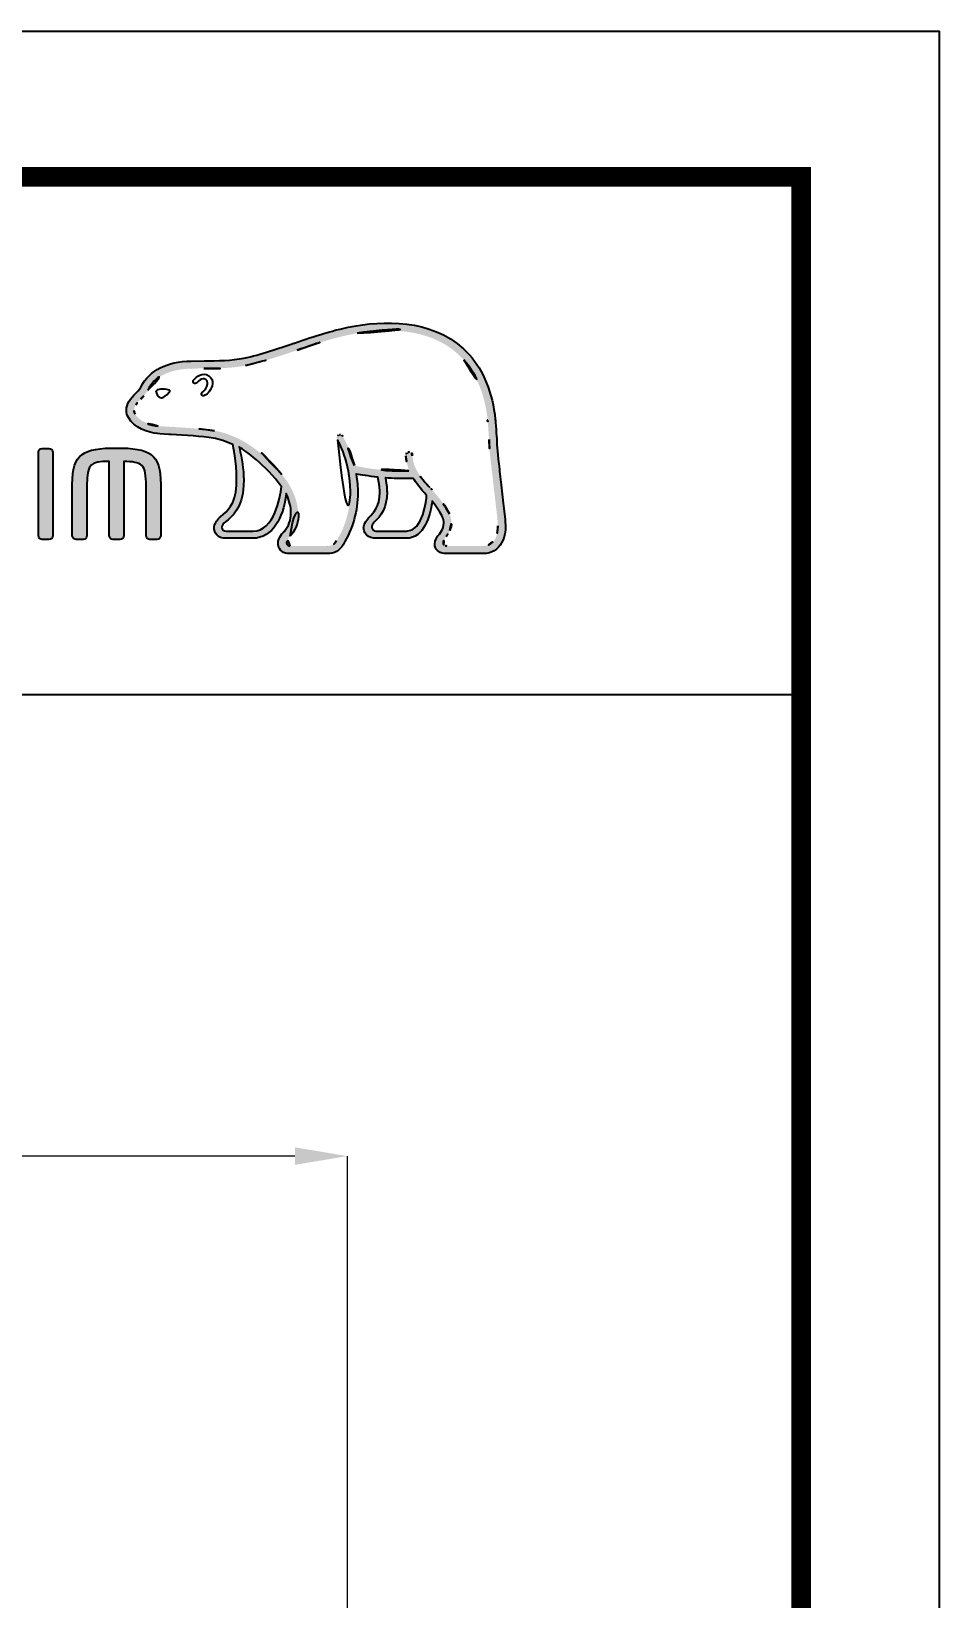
# Model space of a CAD drawing. Extents: x 16296677167 to 16296677818, y -37409618710 to -37409618233.
# Drawn here: x 16296677748.5 to 16296677817.6, y -37409618352.4 to -37409618233.2 of the extents above; entities that cross this region are included whole.
import ezdxf

# ---------------------------------------------------------------- set-up
doc = ezdxf.new("R2010")
doc.units = 0
doc.header["$LTSCALE"] = 10
doc.header["$MEASUREMENT"] = 0
doc.header["$PDMODE"] = 3
doc.header["$PDSIZE"] = -10
doc.layers.get('0').update_dxf_attribs({"linetype": 'CONTINUOUS'})
doc.layers.get('DEFPOINTS').update_dxf_attribs({"linetype": 'CONTINUOUS'})
doc.layers.add('레이어 1', color=7, linetype='CONTINUOUS')
doc.styles.add('Daelim Dimension', font='NanumGothic.ttf')
doc.dimstyles.new('DEFAULT', dxfattribs={"dimscale": 2, "dimtxt": 2, "dimasz": 2, "dimexe": 0, "dimexo": 2, "dimgap": 1, "dimtad": 1, "dimdec": 1, "dimzin": 9, "dimdsep": 46, "dimtxsty": 'Daelim Dimension', "dimcen": 0.5, "dimclrd": 252, "dimclre": 252, "dimclrt": 3, "dimadec": 1, "dimazin": 0, "dimtfac": 1, "dimtdec": 1, "dimtix": 1, "dimtmove": 0, "dimatfit": 3, "dimfxl": 1, "dimtolj": 1, "dimtzin": 1, "dimlwd": 9, "dimlwe": 9, "dimarcsym": 0})

# ---------------------------------------------------------------- blocks, each defined once
blk = doc.blocks.new('*D3')
at = {"color": 5, "lineweight": 9, "ltscale": 0.5, "transparency": 16777216}
for p, q in [((16296677705.5515, -37409618354.49032), (16296677705.5515, -37409618318.75658)), ((16296677768.5515, -37409618318.75658), (16296677709.5515, -37409618318.75658)), ((16296677772.5515, -37409618354.44032), (16296677772.5515, -37409618318.75658))]:
    blk.add_line(p, q, dxfattribs=at)
at = {"color": 5, "ltscale": 0.5, "transparency": 16777216}
for points in [[(16296677709.5515, -37409618318.08991), (16296677709.5515, -37409618319.42324), (16296677705.5515, -37409618318.75658)], [(16296677768.5515, -37409618318.08991), (16296677768.5515, -37409618319.42324), (16296677772.5515, -37409618318.75658)]]:
    blk.add_solid(points, dxfattribs=at)
at = {"layer": 'DEFPOINTS', "color": 0, "ltscale": 0.5, "transparency": 16777216}
for p in [(16296677705.5515, -37409618318.75658), (16296677705.5515, -37409618358.49032), (16296677772.5515, -37409618358.44032)]:
    blk.add_point(p, dxfattribs=at)
at = {"color": 7, "ltscale": 0.5, "transparency": 16777216, "insert": (16296677739.0515, -37409618311.75658), "char_height": 10, "attachment_point": 5, "style": 'Daelim Dimension'}
blk.add_mtext('\\A1;67', dxfattribs=at)

msp = doc.modelspace()

# ---------------------------------------------------------------- hatches: boundary and pattern name
at = {"layer": '레이어 1'}
h = msp.add_hatch(color=5, dxfattribs=at)
h.dxf.hatch_style = 1
edge = h.paths.add_edge_path(flags=16)
edge.add_spline(control_points=[(16296677783.63591, -37409618272.021408), (16296677783.35243, -37409618272.335228), (16296677782.99618, -37409618272.338043), (16296677782.980761, -37409618272.338043), (16296677782.980761, -37409618272.338043), (16296677780.12702, -37409618272.338043), (16296677780.12702, -37409618272.338043), (16296677780.02216, -37409618272.338043), (16296677779.942051, -37409618272.311737), (16296677779.890169, -37409618272.260529), (16296677779.846861, -37409618272.218109), (16296677779.825821, -37409618272.153587), (16296677779.825821, -37409618272.073647), (16296677779.825821, -37409618271.912712), (16296677779.9433, -37409618271.764763), (16296677780.06811, -37409618271.607674), (16296677780.183809, -37409618271.459007), (16296677780.293739, -37409618271.318062), (16296677780.35527, -37409618271.144836), (16296677780.51148, -37409618270.724457), (16296677780.49551, -37409618270.275993), (16296677780.30899, -37409618269.880836), (16296677779.972019, -37409618269.165901), (16296677779.472059, -37409618268.604202), (16296677778.98749, -37409618268.061417), (16296677778.98749, -37409618268.061417), (16296677778.82338, -37409618267.88121), (16296677778.82338, -37409618267.879463), (16296677778.19348, -37409618267.177521), (16296677777.54253, -37409618266.451347), (16296677777.491171, -37409618265.466797), (16296677777.479429, -37409618265.271851), (16296677777.38932, -37409618265.154053), (16296677777.263969, -37409618265.159309), (16296677777.263969, -37409618265.159309), (16296677777.07935, -37409618265.248001), (16296677777.075331, -37409618265.248001), (16296677777.02537, -37409618265.30307), (16296677776.99749, -37409618265.385094), (16296677776.99749, -37409618265.479431), (16296677776.99749, -37409618265.479431), (16296677776.999069, -37409618265.512718), (16296677776.999069, -37409618265.513077), (16296677777.024321, -37409618265.868973), (16296677777.109171, -37409618266.218193), (16296677777.25836, -37409618266.580727), (16296677777.25836, -37409618266.580727), (16296677777.272921, -37409618266.61721), (16296677777.272921, -37409618266.61721), (16296677777.272921, -37409618266.61721), (16296677777.234329, -37409618266.618599), (16296677777.234329, -37409618266.618599), (16296677775.4023, -37409618266.691177), (16296677773.60623, -37409618266.345467), (16296677773.07802, -37409618266.218193), (16296677772.75227, -37409618264.907547), (16296677772.2239, -37409618264.038696), (16296677772.201099, -37409618264.001877), (16296677772.16007, -37409618263.933861), (16296677772.0945, -37409618263.881599), (16296677772.031389, -37409618263.863373), (16296677772.031389, -37409618263.863373), (16296677771.8771, -37409618263.886513), (16296677771.858179, -37409618263.888969), (16296677771.845209, -37409618263.908249), (16296677771.818211, -37409618263.944717), (16296677771.7586, -37409618264.024673), (16296677771.7586, -37409618264.024673), (16296677771.751261, -37409618264.088829), (16296677771.751261, -37409618264.088829), (16296677771.751261, -37409618264.088829), (16296677771.799971, -37409618264.26133), (16296677771.799971, -37409618264.26133), (16296677771.839951, -37409618264.330406), (16296677772.78067, -37409618265.978363), (16296677772.78067, -37409618268.161018), (16296677772.78067, -37409618269.507423), (16296677772.426889, -37409618270.777733), (16296677771.729151, -37409618271.936218), (16296677771.562429, -37409618272.214249), (16296677771.34276, -37409618272.338043), (16296677771.015989, -37409618272.338043), (16296677771.015989, -37409618272.338043), (16296677768.20289, -37409618272.338043), (16296677768.20289, -37409618272.338043), (16296677768.109631, -37409618272.338043), (16296677767.91503, -37409618272.272461), (16296677767.91503, -37409618272.069077), (16296677767.91503, -37409618271.956886), (16296677768.01899, -37409618271.772797), (16296677768.192221, -37409618271.578918), (16296677769.364519, -37409618270.273537), (16296677768.688181, -37409618268.234627), (16296677767.56389, -37409618266.891388), (16296677766.47798, -37409618265.595833), (16296677764.70574, -37409618263.965408), (16296677762.43018, -37409618263.560417), (16296677761.623739, -37409618263.419487), (16296677760.298559, -37409618263.340973), (16296677759.228251, -37409618263.277473), (16296677759.228251, -37409618263.277473), (16296677758.146391, -37409618263.21331), (16296677758.146391, -37409618263.21331), (16296677757.591181, -37409618263.170883), (16296677756.67359, -37409618262.829376), (16296677756.39432, -37409618262.300613), (16296677756.276331, -37409618262.081482), (16296677756.28965, -37409618261.8592), (16296677756.437599, -37409618261.603592), (16296677756.53071, -37409618261.449333), (16296677756.65851, -37409618261.31678), (16296677756.819281, -37409618261.155479), (16296677756.99703, -37409618260.975616), (16296677757.179899, -37409618260.789436), (16296677757.32226, -37409618260.543991), (16296677757.32226, -37409618260.543991), (16296677757.3631, -37409618260.467216), (16296677757.3631, -37409618260.467216), (16296677757.906401, -37409618259.427963), (16296677759.025591, -37409618258.879211), (16296677760.690901, -37409618258.835037), (16296677760.690901, -37409618258.835037), (16296677761.63006, -37409618258.824516), (16296677761.63006, -37409618258.824516), (16296677762.661249, -37409618258.819267), (16296677763.831301, -37409618258.813309), (16296677764.79269, -37409618258.60643), (16296677766.14296, -37409618258.316116), (16296677767.497601, -37409618257.853287), (16296677768.693069, -37409618257.445869), (16296677768.693069, -37409618257.445869), (16296677768.731291, -37409618257.43325), (16296677768.731291, -37409618257.43325), (16296677770.20989, -37409618256.927643), (16296677771.73897, -37409618256.404831), (16296677773.30205, -37409618256.150291), (16296677775.80361, -37409618255.736214), (16296677779.238871, -37409618255.749878), (16296677781.400141, -37409618258.176224), (16296677782.39909, -37409618259.299599), (16296677783.01442, -37409618260.844482), (16296677783.2262, -37409618262.769073), (16296677783.2262, -37409618262.769073), (16296677783.218149, -37409618262.762756), (16296677783.21076, -37409618262.756111), (16296677783.22794, -37409618262.794296), (16296677783.244089, -37409618263.010307), (16296677783.333139, -37409618264.234703), (16296677783.35874, -37409618264.823387), (16296677783.38575, -37409618265.432083), (16296677783.53966, -37409618266.561447), (16296677783.53966, -37409618266.561447), (16296677783.97584, -37409618270.338387), (16296677783.97584, -37409618270.338387), (16296677783.97584, -37409618270.338387), (16296677784.001789, -37409618270.797379), (16296677784.001789, -37409618270.797379), (16296677784.001789, -37409618271.339447), (16296677783.87907, -37409618271.751427), (16296677783.63591, -37409618272.021408)], knot_values=[0, 0, 0, 0, 1, 1, 1, 2, 2, 2, 3, 3, 3, 4, 4, 4, 5, 5, 5, 6, 6, 6, 7, 7, 7, 8, 8, 8, 9, 9, 9, 10, 10, 10, 11, 11, 11, 12, 12, 12, 13, 13, 13, 14, 14, 14, 15, 15, 15, 16, 16, 16, 17, 17, 17, 18, 18, 18, 19, 19, 19, 20, 20, 20, 21, 21, 21, 22, 22, 22, 23, 23, 23, 24, 24, 24, 25, 25, 25, 26, 26, 26, 27, 27, 27, 28, 28, 28, 29, 29, 29, 30, 30, 30, 31, 31, 31, 32, 32, 32, 33, 33, 33, 34, 34, 34, 35, 35, 35, 36, 36, 36, 37, 37, 37, 38, 38, 38, 39, 39, 39, 40, 40, 40, 41, 41, 41, 42, 42, 42, 43, 43, 43, 44, 44, 44, 45, 45, 45, 46, 46, 46, 47, 47, 47, 48, 48, 48, 49, 49, 49, 50, 50, 50, 51, 51, 51, 52, 52, 52, 53, 53, 53, 53], degree=3, periodic=0)
edge = h.paths.add_edge_path(flags=16)
edge.add_spline(control_points=[(16296677777.03887, -37409618271.205147), (16296677777.03887, -37409618271.205147), (16296677774.71088, -37409618271.205147), (16296677774.71088, -37409618271.205147), (16296677774.538719, -37409618271.205147), (16296677774.402679, -37409618271.067703), (16296677774.402679, -37409618270.89238), (16296677774.402679, -37409618270.77002), (16296677774.508921, -37409618270.614349), (16296677774.60939, -37409618270.507401), (16296677775.082911, -37409618270.054039), (16296677775.567289, -37409618269.429939), (16296677775.567289, -37409618268.245163), (16296677775.567289, -37409618268.245163), (16296677775.53731, -37409618267.706947), (16296677775.53731, -37409618267.704857), (16296677775.53731, -37409618267.704857), (16296677775.45175, -37409618267.181351), (16296677775.45175, -37409618267.181351), (16296677775.45175, -37409618267.181351), (16296677775.44578, -37409618267.148376), (16296677775.44578, -37409618267.148376), (16296677775.44578, -37409618267.148376), (16296677775.480141, -37409618267.150848), (16296677775.480141, -37409618267.150848), (16296677775.91424, -37409618267.182053), (16296677776.75889, -37409618267.22905), (16296677777.565331, -37409618267.190819), (16296677777.7701, -37409618267.516563), (16296677778.10004, -37409618267.935547), (16296677778.5818, -37409618268.493752), (16296677778.5597, -37409618268.771461), (16296677778.3297, -37409618271.205147), (16296677777.03887, -37409618271.205147)], knot_values=[0, 0, 0, 0, 1, 1, 1, 2, 2, 2, 3, 3, 3, 4, 4, 4, 5, 5, 5, 6, 6, 6, 7, 7, 7, 8, 8, 8, 9, 9, 9, 10, 10, 10, 11, 11, 11, 11], degree=3, periodic=0)
edge = h.paths.add_edge_path(flags=16)
edge.add_spline(control_points=[(16296677765.35755, -37409618271.205147), (16296677765.35755, -37409618271.205147), (16296677763.31411, -37409618271.205147), (16296677763.31411, -37409618271.205147), (16296677763.160891, -37409618271.205147), (16296677762.99608, -37409618271.078918), (16296677762.99608, -37409618270.89238), (16296677762.99608, -37409618270.77916), (16296677763.091101, -37409618270.638893), (16296677763.26432, -37409618270.49968), (16296677763.781481, -37409618270.0877), (16296677764.565149, -37409618269.464279), (16296677764.65, -37409618267.743042), (16296677764.65, -37409618267.743042), (16296677764.66173, -37409618267.27356), (16296677764.66173, -37409618267.27356), (16296677764.66173, -37409618266.541473), (16296677764.493971, -37409618265.657547), (16296677764.334789, -37409618264.867577), (16296677764.334789, -37409618264.867577), (16296677764.30883, -37409618264.786942), (16296677764.30883, -37409618264.786942), (16296677764.30883, -37409618264.786942), (16296677764.375811, -37409618264.83918), (16296677764.375811, -37409618264.83918), (16296677764.68049, -37409618265.026756), (16296677766.349489, -37409618266.157883), (16296677767.533911, -37409618267.828979), (16296677767.43573, -37409618268.61998), (16296677766.989731, -37409618271.205147), (16296677765.35755, -37409618271.205147)], knot_values=[0, 0, 0, 0, 1, 1, 1, 2, 2, 2, 3, 3, 3, 4, 4, 4, 5, 5, 5, 6, 6, 6, 7, 7, 7, 8, 8, 8, 9, 9, 9, 10, 10, 10, 10], degree=3, periodic=0)
edge = h.paths.add_edge_path()
edge.add_spline(control_points=[(16296677784.552629, -37409618270.281258), (16296677784.55191, -37409618270.275993), (16296677784.118549, -37409618266.48291), (16296677784.118549, -37409618266.48291), (16296677783.95812, -37409618265.349327), (16296677783.93498, -37409618264.74485), (16296677783.914129, -37409618264.209099), (16296677783.914129, -37409618264.209099), (16296677783.80685, -37409618262.711563), (16296677783.80685, -37409618262.71051), (16296677783.57859, -37409618260.660759), (16296677782.915211, -37409618259.005096), (16296677781.834221, -37409618257.79438), (16296677779.499041, -37409618255.170624), (16296677775.85375, -37409618255.142921), (16296677773.20582, -37409618255.57946), (16296677771.58189, -37409618255.848053), (16296677770.029659, -37409618256.377861), (16296677768.528971, -37409618256.891167), (16296677768.528971, -37409618256.891167), (16296677768.4806, -37409618256.90834), (16296677768.4806, -37409618256.90834), (16296677767.307409, -37409618257.308403), (16296677765.976061, -37409618257.763893), (16296677764.66963, -37409618258.042252), (16296677763.77203, -37409618258.234047), (16296677762.647921, -37409618258.242821), (16296677761.65494, -37409618258.248093), (16296677761.65494, -37409618258.248093), (16296677760.67214, -37409618258.260002), (16296677760.67214, -37409618258.260002), (16296677758.78367, -37409618258.306641), (16296677757.497379, -37409618258.960579), (16296677756.847679, -37409618260.202843), (16296677756.847679, -37409618260.202843), (16296677756.818399, -37409618260.256462), (16296677756.818399, -37409618260.256462), (16296677756.71093, -37409618260.444771), (16296677756.551571, -37409618260.60466), (16296677756.408859, -37409618260.747719), (16296677756.25161, -37409618260.906197), (16296677756.074369, -37409618261.083946), (16296677755.93903, -37409618261.313957), (16296677755.80315, -37409618261.544342), (16296677755.73461, -37409618261.777847), (16296677755.73461, -37409618262.007156), (16296677755.73461, -37409618262.199997), (16296677755.78299, -37409618262.389343), (16296677755.880131, -37409618262.570259), (16296677756.28159, -37409618263.328331), (16296677757.426741, -37409618263.737488), (16296677758.1101, -37409618263.786232), (16296677758.1101, -37409618263.786232), (16296677759.116039, -37409618263.849358), (16296677759.14007, -37409618263.851463), (16296677760.145849, -37409618263.908249), (16296677761.523279, -37409618263.987846), (16296677762.32745, -37409618264.129852), (16296677762.797649, -37409618264.212952), (16296677763.332001, -37409618264.381599), (16296677763.82427, -37409618264.613373), (16296677763.859329, -37409618264.740997), (16296677764.114929, -37409618265.877388), (16296677764.114929, -37409618267.274269), (16296677764.114929, -37409618267.274269), (16296677764.104071, -37409618267.717484), (16296677764.104071, -37409618267.717484), (16296677764.029909, -37409618269.190437), (16296677763.387739, -37409618269.705162), (16296677762.9172, -37409618270.081741), (16296677762.869499, -37409618270.119263), (16296677762.450159, -37409618270.46743), (16296677762.42, -37409618270.886429), (16296677762.39863, -37409618271.123451), (16296677762.466459, -37409618271.339447), (16296677762.610399, -37409618271.494766), (16296677762.76642, -37409618271.663071), (16296677763.00363, -37409618271.74826), (16296677763.31411, -37409618271.74826), (16296677763.31411, -37409618271.74826), (16296677765.35755, -37409618271.74826), (16296677765.35755, -37409618271.74826), (16296677766.887011, -37409618271.74826), (16296677767.64365, -37409618270.101387), (16296677767.873831, -37409618268.558617), (16296677767.873831, -37409618268.558617), (16296677767.878571, -37409618268.341583), (16296677767.878571, -37409618268.341583), (16296677767.878571, -37409618268.341583), (16296677767.94169, -37409618268.450256), (16296677767.94169, -37409618268.450256), (16296677768.13785, -37409618268.886803), (16296677768.255859, -37409618269.408539), (16296677768.255859, -37409618269.801567), (16296677768.255859, -37409618270.353127), (16296677768.085091, -37409618270.834892), (16296677767.76075, -37409618271.193916), (16296677767.67889, -37409618271.274933), (16296677767.26988, -37409618271.69883), (16296677767.26988, -37409618272.12204), (16296677767.26988, -37409618272.12204), (16296677767.273569, -37409618272.191833), (16296677767.273569, -37409618272.191833), (16296677767.331591, -37409618272.691818), (16296677767.7362, -37409618272.915154), (16296677768.112089, -37409618272.915154), (16296677768.112089, -37409618272.915154), (16296677771.015989, -37409618272.915154), (16296677771.015989, -37409618272.915154), (16296677771.540159, -37409618272.915154), (16296677771.95792, -37409618272.679169), (16296677772.22633, -37409618272.233887), (16296677772.9653, -37409618271.00705), (16296677773.33976, -37409618269.674667), (16296677773.33976, -37409618268.274963), (16296677773.33976, -37409618267.838074), (16296677773.298559, -37409618267.37175), (16296677773.21792, -37409618266.887878), (16296677773.21792, -37409618266.887878), (16296677773.210899, -37409618266.849312), (16296677773.210899, -37409618266.849312), (16296677773.210899, -37409618266.849312), (16296677773.24947, -37409618266.857384), (16296677773.24947, -37409618266.857384), (16296677773.59886, -37409618266.925041), (16296677774.160919, -37409618267.022507), (16296677774.855499, -37409618267.097549), (16296677774.855499, -37409618267.097549), (16296677774.87569, -37409618267.100014), (16296677774.87569, -37409618267.100014), (16296677774.87569, -37409618267.100014), (16296677774.96913, -37409618267.632271), (16296677774.96913, -37409618267.632271), (16296677774.96913, -37409618267.632271), (16296677774.98962, -37409618267.758476), (16296677774.98962, -37409618267.76059), (16296677774.98962, -37409618267.76059), (16296677775.01733, -37409618268.231491), (16296677775.01733, -37409618268.231491), (16296677775.01733, -37409618269.361557), (16296677774.504, -37409618269.853127), (16296677774.228069, -37409618270.116798), (16296677774.224199, -37409618270.120323), (16296677773.83922, -37409618270.511597), (16296677773.797501, -37409618270.858727), (16296677773.797501, -37409618270.858727), (16296677773.78417, -37409618270.965332), (16296677773.78417, -37409618270.965332), (16296677773.78417, -37409618271.074371), (16296677773.81221, -37409618271.288254), (16296677774.002951, -37409618271.485313), (16296677774.170919, -37409618271.660278), (16296677774.43091, -37409618271.74826), (16296677774.776621, -37409618271.74826), (16296677774.776621, -37409618271.74826), (16296677777.03887, -37409618271.74826), (16296677777.03887, -37409618271.74826), (16296677778.4128, -37409618271.74826), (16296677778.826361, -37409618270.001457), (16296677778.99308, -37409618269.022491), (16296677778.99308, -37409618269.022491), (16296677779.000811, -37409618268.921516), (16296677779.000811, -37409618268.921516), (16296677779.000811, -37409618268.921516), (16296677779.055149, -37409618268.995499), (16296677779.055149, -37409618268.995499), (16296677779.37195, -37409618269.400124), (16296677779.649811, -37409618269.849983), (16296677779.78356, -37409618270.129791), (16296677779.853861, -37409618270.275284), (16296677779.891741, -37409618270.436928), (16296677779.891741, -37409618270.598923), (16296677779.891741, -37409618270.598923), (16296677779.840549, -37409618270.926399), (16296677779.840549, -37409618270.926399), (16296677779.787609, -37409618271.104172), (16296677779.66629, -37409618271.267906), (16296677779.547609, -37409618271.426399), (16296677779.37351, -37409618271.65255), (16296677779.193979, -37409618271.887123), (16296677779.193979, -37409618272.171829), (16296677779.193979, -37409618272.171829), (16296677779.210831, -37409618272.32856), (16296677779.210831, -37409618272.32856), (16296677779.29356, -37409618272.706543), (16296677779.59985, -37409618272.915154), (16296677780.07266, -37409618272.915154), (16296677780.07266, -37409618272.915154), (16296677782.979361, -37409618272.915154), (16296677782.979361, -37409618272.915154), (16296677783.043159, -37409618272.915154), (16296677783.611191, -37409618272.901138), (16296677784.056129, -37409618272.419724), (16296677784.41131, -37409618272.035103), (16296677784.58383, -37409618271.506317), (16296677784.58383, -37409618270.804382), (16296677784.58383, -37409618270.804382), (16296677784.552971, -37409618270.283707), (16296677784.552629, -37409618270.281258)], knot_values=[0, 0, 0, 0, 1, 1, 1, 2, 2, 2, 3, 3, 3, 4, 4, 4, 5, 5, 5, 6, 6, 6, 7, 7, 7, 8, 8, 8, 9, 9, 9, 10, 10, 10, 11, 11, 11, 12, 12, 12, 13, 13, 13, 14, 14, 14, 15, 15, 15, 16, 16, 16, 17, 17, 17, 18, 18, 18, 19, 19, 19, 20, 20, 20, 21, 21, 21, 22, 22, 22, 23, 23, 23, 24, 24, 24, 25, 25, 25, 26, 26, 26, 27, 27, 27, 28, 28, 28, 29, 29, 29, 30, 30, 30, 31, 31, 31, 32, 32, 32, 33, 33, 33, 34, 34, 34, 35, 35, 35, 36, 36, 36, 37, 37, 37, 38, 38, 38, 39, 39, 39, 40, 40, 40, 41, 41, 41, 42, 42, 42, 43, 43, 43, 44, 44, 44, 45, 45, 45, 46, 46, 46, 47, 47, 47, 48, 48, 48, 49, 49, 49, 50, 50, 50, 51, 51, 51, 52, 52, 52, 53, 53, 53, 54, 54, 54, 55, 55, 55, 56, 56, 56, 57, 57, 57, 58, 58, 58, 59, 59, 59, 60, 60, 60, 61, 61, 61, 62, 62, 62, 63, 63, 63, 64, 64, 64, 65, 65, 65, 66, 66, 66, 66], degree=3, periodic=0)
edge = h.paths.add_edge_path(flags=0)
edge.add_spline(control_points=[(16296677758.060659, -37409618260.471764), (16296677758.060659, -37409618260.471764), (16296677758.483521, -37409618260.280678), (16296677759.00736, -37409618260.482628), (16296677759.00736, -37409618260.482628), (16296677759.07222, -37409618260.51033), (16296677758.98773, -37409618260.629913), (16296677758.732651, -37409618260.972809), (16296677758.481239, -37409618261.046806), (16296677758.481239, -37409618261.046806), (16296677758.481239, -37409618261.046806), (16296677758.299101, -37409618261.110962), (16296677758.19672, -37409618260.986832), (16296677757.98984, -37409618260.744209), (16296677757.98354, -37409618260.602913), (16296677757.98354, -37409618260.602913), (16296677757.98354, -37409618260.602913), (16296677757.962139, -37409618260.498062), (16296677758.060659, -37409618260.471764)], knot_values=[0, 0, 0, 0, 1, 1, 1, 2, 2, 2, 3, 3, 3, 4, 4, 4, 5, 5, 5, 6, 6, 6, 6], degree=3, periodic=0)
edge = h.paths.add_edge_path(flags=0)
edge.add_spline(control_points=[(16296677760.85113, -37409618259.694077), (16296677760.78783, -37409618259.763153), (16296677760.78293, -37409618259.878166), (16296677760.85113, -37409618259.938812), (16296677760.916361, -37409618259.997719), (16296677761.029421, -37409618259.982292), (16296677761.092541, -37409618259.91288), (16296677761.1262, -37409618259.878166), (16296677761.47332, -37409618259.466171), (16296677761.77276, -37409618259.676903), (16296677761.882139, -37409618259.755447), (16296677761.92738, -37409618259.866943), (16296677761.911261, -37409618260.01104), (16296677761.88566, -37409618260.242104), (16296677761.68528, -37409618260.504379), (16296677761.5452, -37409618260.594139), (16296677761.466841, -37409618260.64183), (16296677761.415119, -37409618260.744209), (16296677761.45228, -37409618260.826973), (16296677761.4891, -37409618260.909348), (16296677761.593941, -37409618260.933907), (16296677761.67808, -37409618260.894623), (16296677761.92877, -37409618260.774696), (16296677762.244881, -37409618260.374298), (16296677762.288179, -37409618260.000893), (16296677762.316919, -37409618259.740723), (16296677762.200159, -37409618259.528236), (16296677761.992241, -37409618259.384842), (16296677761.5452, -37409618259.067513), (16296677761.03853, -37409618259.492104), (16296677760.85113, -37409618259.694077)], knot_values=[0, 0, 0, 0, 1, 1, 1, 2, 2, 2, 3, 3, 3, 4, 4, 4, 5, 5, 5, 6, 6, 6, 7, 7, 7, 8, 8, 8, 9, 9, 9, 10, 10, 10, 10], degree=3, periodic=0)
edge = h.paths.add_edge_path(flags=0)
edge.add_spline(control_points=[(16296677760.79397, -37409618260.003677), (16296677760.79397, -37409618260.003677), (16296677760.79397, -37409618260.003677), (16296677760.79397, -37409618260.003677), (16296677760.79397, -37409618260.003677), (16296677760.79397, -37409618260.003677), (16296677760.79397, -37409618260.003677)], knot_values=[0, 0, 0, 0, 1, 1, 1, 2, 2, 2, 2], degree=3, periodic=0)
h = msp.add_hatch(color=5, dxfattribs=at)
h.dxf.hatch_style = 2
edge = h.paths.add_edge_path()
edge.add_spline(control_points=[(16296677749.3269, -37409618264.911057), (16296677749.143181, -37409618264.911057), (16296677749.03343, -37409618265.062866), (16296677749.03343, -37409618265.209442), (16296677749.03343, -37409618265.209442), (16296677749.03343, -37409618271.54422), (16296677749.03343, -37409618271.54422), (16296677749.03343, -37409618271.712852), (16296677749.165279, -37409618271.849953), (16296677749.3269, -37409618271.849953), (16296677749.3269, -37409618271.849953), (16296677749.840919, -37409618271.849953), (16296677749.840919, -37409618271.849953), (16296677750.025009, -37409618271.849953), (16296677750.13492, -37409618271.694977), (16296677750.13492, -37409618271.54422), (16296677750.13492, -37409618271.54422), (16296677750.13492, -37409618265.209442), (16296677750.13492, -37409618265.209442), (16296677750.13492, -37409618265.042183), (16296677750.006081, -37409618264.911057), (16296677749.840919, -37409618264.911057), (16296677749.840919, -37409618264.911057), (16296677749.3269, -37409618264.911057), (16296677749.3269, -37409618264.911057)], knot_values=[0, 0, 0, 0, 1, 1, 1, 2, 2, 2, 3, 3, 3, 4, 4, 4, 5, 5, 5, 6, 6, 6, 7, 7, 7, 8, 8, 8, 8], degree=3, periodic=0)
h = msp.add_hatch(color=5, dxfattribs=at)
h.dxf.hatch_style = 2
edge = h.paths.add_edge_path()
edge.add_spline(control_points=[(16296677751.61651, -37409618267.645233), (16296677751.61651, -37409618267.645233), (16296677751.61651, -37409618271.54422), (16296677751.61651, -37409618271.54422), (16296677751.61651, -37409618271.712852), (16296677751.749029, -37409618271.849953), (16296677751.91173, -37409618271.849953), (16296677751.91173, -37409618271.849953), (16296677752.433451, -37409618271.849953), (16296677752.433451, -37409618271.849953), (16296677752.61754, -37409618271.849953), (16296677752.727631, -37409618271.694977), (16296677752.727631, -37409618271.54422), (16296677752.727631, -37409618271.54422), (16296677752.727631, -37409618267.741653), (16296677752.727631, -37409618267.741653), (16296677752.727631, -37409618266.064957), (16296677753.011999, -37409618265.901917), (16296677754.42992, -37409618265.898064), (16296677754.42992, -37409618266.00116), (16296677754.42992, -37409618271.54422), (16296677754.42992, -37409618271.54422), (16296677754.42992, -37409618271.719177), (16296677754.555811, -37409618271.849953), (16296677754.7227, -37409618271.849953), (16296677754.7227, -37409618271.849953), (16296677755.235331, -37409618271.849953), (16296677755.235331, -37409618271.849953), (16296677755.41869, -37409618271.849953), (16296677755.52845, -37409618271.694977), (16296677755.52845, -37409618271.54422), (16296677755.52845, -37409618271.54422), (16296677755.52845, -37409618266.018333), (16296677755.52845, -37409618265.908943), (16296677756.19183, -37409618265.911377), (16296677756.65782, -37409618265.966087), (16296677756.910089, -37409618266.218193), (16296677757.175859, -37409618266.483597), (16296677757.22776, -37409618266.978691), (16296677757.22776, -37409618267.741653), (16296677757.22776, -37409618267.741653), (16296677757.22776, -37409618271.54422), (16296677757.22776, -37409618271.54422), (16296677757.22776, -37409618271.709717), (16296677757.363279, -37409618271.849953), (16296677757.52352, -37409618271.849953), (16296677757.52352, -37409618271.849953), (16296677758.047701, -37409618271.849953), (16296677758.047701, -37409618271.849953), (16296677758.2295, -37409618271.849953), (16296677758.34186, -37409618271.691467), (16296677758.34186, -37409618271.54422), (16296677758.34186, -37409618271.54422), (16296677758.34186, -37409618267.645233), (16296677758.34186, -37409618267.645233), (16296677758.34186, -37409618265.282028), (16296677757.50387, -37409618264.881592), (16296677754.985319, -37409618264.881592), (16296677752.457649, -37409618264.881592), (16296677751.61651, -37409618265.282028), (16296677751.61651, -37409618267.645233)], knot_values=[0, 0, 0, 0, 1, 1, 1, 2, 2, 2, 3, 3, 3, 4, 4, 4, 5, 5, 5, 6, 6, 6, 7, 7, 7, 8, 8, 8, 9, 9, 9, 10, 10, 10, 11, 11, 11, 12, 12, 12, 13, 13, 13, 14, 14, 14, 15, 15, 15, 16, 16, 16, 17, 17, 17, 18, 18, 18, 19, 19, 19, 20, 20, 20, 20], degree=3, periodic=0)

# ---------------------------------------------------------------- linework, layer by layer
at = {"color": 5}
msp.add_line((16296677765.26701, -37409618271.74826), (16296677765.26701, -37409618271.74826), dxfattribs=at)
at = {"color": 5, "ltscale": 40}
msp.add_line((16296677807.09012, -37409618283.648651), (16296677703.04413, -37409618283.648651), dxfattribs=at)
at = {"ltscale": 0.5}
msp.add_lwpolyline([(16296677166.62108, -37409618710.177017), (16296677817.62108, -37409618710.177017), (16296677817.62108, -37409618233.177017), (16296677166.62108, -37409618233.177017)], close=True, dxfattribs=at)
at = {"color": 5, "linetype": 'ByBlock', "lineweight": 200, "const_width": 1.5}
msp.add_lwpolyline([(16296677177.089279, -37409618689.752296), (16296677807.089279, -37409618689.752296), (16296677807.089279, -37409618244.252296), (16296677177.089279, -37409618244.252296)], close=True, dxfattribs=at)
at = {"layer": '레이어 1', "color": 5}
for points, knots in [([(16296677784.552629, -37409618270.281258), (16296677784.55191, -37409618270.275993), (16296677784.118549, -37409618266.48291), (16296677784.118549, -37409618266.48291), (16296677783.95812, -37409618265.349327), (16296677783.93498, -37409618264.74485), (16296677783.914129, -37409618264.209099), (16296677783.914129, -37409618264.209099), (16296677783.80685, -37409618262.711563), (16296677783.80685, -37409618262.71051), (16296677783.57859, -37409618260.660759), (16296677782.915211, -37409618259.005096), (16296677781.834221, -37409618257.79438), (16296677779.499041, -37409618255.170624), (16296677775.85375, -37409618255.142921), (16296677773.20582, -37409618255.57946), (16296677771.58189, -37409618255.848053), (16296677770.029659, -37409618256.377861), (16296677768.528971, -37409618256.891167), (16296677768.528971, -37409618256.891167), (16296677768.4806, -37409618256.90834), (16296677768.4806, -37409618256.90834), (16296677767.307409, -37409618257.308403), (16296677765.976061, -37409618257.763893), (16296677764.66963, -37409618258.042252), (16296677763.77203, -37409618258.234047), (16296677762.647921, -37409618258.242821), (16296677761.65494, -37409618258.248093), (16296677761.65494, -37409618258.248093), (16296677760.67214, -37409618258.260002), (16296677760.67214, -37409618258.260002), (16296677758.78367, -37409618258.306641), (16296677757.497379, -37409618258.960579), (16296677756.847679, -37409618260.202843), (16296677756.847679, -37409618260.202843), (16296677756.818399, -37409618260.256462), (16296677756.818399, -37409618260.256462), (16296677756.71093, -37409618260.444771), (16296677756.551571, -37409618260.60466), (16296677756.408859, -37409618260.747719), (16296677756.25161, -37409618260.906197), (16296677756.074369, -37409618261.083946), (16296677755.93903, -37409618261.313957), (16296677755.80315, -37409618261.544342), (16296677755.73461, -37409618261.777847), (16296677755.73461, -37409618262.007156), (16296677755.73461, -37409618262.199997), (16296677755.78299, -37409618262.389343), (16296677755.880131, -37409618262.570259), (16296677756.28159, -37409618263.328331), (16296677757.426741, -37409618263.737488), (16296677758.1101, -37409618263.786232), (16296677758.1101, -37409618263.786232), (16296677759.116039, -37409618263.849358), (16296677759.14007, -37409618263.851463), (16296677760.145849, -37409618263.908249), (16296677761.523279, -37409618263.987846), (16296677762.32745, -37409618264.129852), (16296677762.797649, -37409618264.212952), (16296677763.332001, -37409618264.381599), (16296677763.82427, -37409618264.613373), (16296677763.859329, -37409618264.740997), (16296677764.114929, -37409618265.877388), (16296677764.114929, -37409618267.274269), (16296677764.114929, -37409618267.274269), (16296677764.104071, -37409618267.717484), (16296677764.104071, -37409618267.717484), (16296677764.029909, -37409618269.190437), (16296677763.387739, -37409618269.705162), (16296677762.9172, -37409618270.081741), (16296677762.869499, -37409618270.119263), (16296677762.450159, -37409618270.46743), (16296677762.42, -37409618270.886429), (16296677762.39863, -37409618271.123451), (16296677762.466459, -37409618271.339447), (16296677762.610399, -37409618271.494766), (16296677762.76642, -37409618271.663071), (16296677763.00363, -37409618271.74826), (16296677763.31411, -37409618271.74826), (16296677763.31411, -37409618271.74826), (16296677765.35755, -37409618271.74826), (16296677765.35755, -37409618271.74826), (16296677766.887011, -37409618271.74826), (16296677767.64365, -37409618270.101387), (16296677767.873831, -37409618268.558617), (16296677767.873831, -37409618268.558617), (16296677767.878571, -37409618268.341583), (16296677767.878571, -37409618268.341583), (16296677767.878571, -37409618268.341583), (16296677767.94169, -37409618268.450256), (16296677767.94169, -37409618268.450256), (16296677768.13785, -37409618268.886803), (16296677768.255859, -37409618269.408539), (16296677768.255859, -37409618269.801567), (16296677768.255859, -37409618270.353127), (16296677768.085091, -37409618270.834892), (16296677767.76075, -37409618271.193916), (16296677767.67889, -37409618271.274933), (16296677767.26988, -37409618271.69883), (16296677767.26988, -37409618272.12204), (16296677767.26988, -37409618272.12204), (16296677767.273569, -37409618272.191833), (16296677767.273569, -37409618272.191833), (16296677767.331591, -37409618272.691818), (16296677767.7362, -37409618272.915154), (16296677768.112089, -37409618272.915154), (16296677768.112089, -37409618272.915154), (16296677771.015989, -37409618272.915154), (16296677771.015989, -37409618272.915154), (16296677771.540159, -37409618272.915154), (16296677771.95792, -37409618272.679169), (16296677772.22633, -37409618272.233887), (16296677772.9653, -37409618271.00705), (16296677773.33976, -37409618269.674667), (16296677773.33976, -37409618268.274963), (16296677773.33976, -37409618267.838074), (16296677773.298559, -37409618267.37175), (16296677773.21792, -37409618266.887878), (16296677773.21792, -37409618266.887878), (16296677773.210899, -37409618266.849312), (16296677773.210899, -37409618266.849312), (16296677773.210899, -37409618266.849312), (16296677773.24947, -37409618266.857384), (16296677773.24947, -37409618266.857384), (16296677773.59886, -37409618266.925041), (16296677774.160919, -37409618267.022507), (16296677774.855499, -37409618267.097549), (16296677774.855499, -37409618267.097549), (16296677774.87569, -37409618267.100014), (16296677774.87569, -37409618267.100014), (16296677774.87569, -37409618267.100014), (16296677774.96913, -37409618267.632271), (16296677774.96913, -37409618267.632271), (16296677774.96913, -37409618267.632271), (16296677774.98962, -37409618267.758476), (16296677774.98962, -37409618267.76059), (16296677774.98962, -37409618267.76059), (16296677775.01733, -37409618268.231491), (16296677775.01733, -37409618268.231491), (16296677775.01733, -37409618269.361557), (16296677774.504, -37409618269.853127), (16296677774.228069, -37409618270.116798), (16296677774.224199, -37409618270.120323), (16296677773.83922, -37409618270.511597), (16296677773.797501, -37409618270.858727), (16296677773.797501, -37409618270.858727), (16296677773.78417, -37409618270.965332), (16296677773.78417, -37409618270.965332), (16296677773.78417, -37409618271.074371), (16296677773.81221, -37409618271.288254), (16296677774.002951, -37409618271.485313), (16296677774.170919, -37409618271.660278), (16296677774.43091, -37409618271.74826), (16296677774.776621, -37409618271.74826), (16296677774.776621, -37409618271.74826), (16296677777.03887, -37409618271.74826), (16296677777.03887, -37409618271.74826), (16296677778.4128, -37409618271.74826), (16296677778.826361, -37409618270.001457), (16296677778.99308, -37409618269.022491), (16296677778.99308, -37409618269.022491), (16296677779.000811, -37409618268.921516), (16296677779.000811, -37409618268.921516), (16296677779.000811, -37409618268.921516), (16296677779.055149, -37409618268.995499), (16296677779.055149, -37409618268.995499), (16296677779.37195, -37409618269.400124), (16296677779.649811, -37409618269.849983), (16296677779.78356, -37409618270.129791), (16296677779.853861, -37409618270.275284), (16296677779.891741, -37409618270.436928), (16296677779.891741, -37409618270.598923), (16296677779.891741, -37409618270.598923), (16296677779.840549, -37409618270.926399), (16296677779.840549, -37409618270.926399), (16296677779.787609, -37409618271.104172), (16296677779.66629, -37409618271.267906), (16296677779.547609, -37409618271.426399), (16296677779.37351, -37409618271.65255), (16296677779.193979, -37409618271.887123), (16296677779.193979, -37409618272.171829), (16296677779.193979, -37409618272.171829), (16296677779.210831, -37409618272.32856), (16296677779.210831, -37409618272.32856), (16296677779.29356, -37409618272.706543), (16296677779.59985, -37409618272.915154), (16296677780.07266, -37409618272.915154), (16296677780.07266, -37409618272.915154), (16296677782.979361, -37409618272.915154), (16296677782.979361, -37409618272.915154), (16296677783.043159, -37409618272.915154), (16296677783.611191, -37409618272.901138), (16296677784.056129, -37409618272.419724), (16296677784.41131, -37409618272.035103), (16296677784.58383, -37409618271.506317), (16296677784.58383, -37409618270.804382), (16296677784.58383, -37409618270.804382), (16296677784.552971, -37409618270.283707), (16296677784.552629, -37409618270.281258)], [0, 0, 0, 0, 1, 1, 1, 2, 2, 2, 3, 3, 3, 4, 4, 4, 5, 5, 5, 6, 6, 6, 7, 7, 7, 8, 8, 8, 9, 9, 9, 10, 10, 10, 11, 11, 11, 12, 12, 12, 13, 13, 13, 14, 14, 14, 15, 15, 15, 16, 16, 16, 17, 17, 17, 18, 18, 18, 19, 19, 19, 20, 20, 20, 21, 21, 21, 22, 22, 22, 23, 23, 23, 24, 24, 24, 25, 25, 25, 26, 26, 26, 27, 27, 27, 28, 28, 28, 29, 29, 29, 30, 30, 30, 31, 31, 31, 32, 32, 32, 33, 33, 33, 34, 34, 34, 35, 35, 35, 36, 36, 36, 37, 37, 37, 38, 38, 38, 39, 39, 39, 40, 40, 40, 41, 41, 41, 42, 42, 42, 43, 43, 43, 44, 44, 44, 45, 45, 45, 46, 46, 46, 47, 47, 47, 48, 48, 48, 49, 49, 49, 50, 50, 50, 51, 51, 51, 52, 52, 52, 53, 53, 53, 54, 54, 54, 55, 55, 55, 56, 56, 56, 57, 57, 57, 58, 58, 58, 59, 59, 59, 60, 60, 60, 61, 61, 61, 62, 62, 62, 63, 63, 63, 64, 64, 64, 65, 65, 65, 66, 66, 66, 66]), ([(16296677760.85113, -37409618259.694077), (16296677760.78783, -37409618259.763153), (16296677760.78293, -37409618259.878166), (16296677760.85113, -37409618259.938812), (16296677760.916361, -37409618259.997719), (16296677761.029421, -37409618259.982292), (16296677761.092541, -37409618259.91288), (16296677761.1262, -37409618259.878166), (16296677761.47332, -37409618259.466171), (16296677761.77276, -37409618259.676903), (16296677761.882139, -37409618259.755447), (16296677761.92738, -37409618259.866943), (16296677761.911261, -37409618260.01104), (16296677761.88566, -37409618260.242104), (16296677761.68528, -37409618260.504379), (16296677761.5452, -37409618260.594139), (16296677761.466841, -37409618260.64183), (16296677761.415119, -37409618260.744209), (16296677761.45228, -37409618260.826973), (16296677761.4891, -37409618260.909348), (16296677761.593941, -37409618260.933907), (16296677761.67808, -37409618260.894623), (16296677761.92877, -37409618260.774696), (16296677762.244881, -37409618260.374298), (16296677762.288179, -37409618260.000893), (16296677762.316919, -37409618259.740723), (16296677762.200159, -37409618259.528236), (16296677761.992241, -37409618259.384842), (16296677761.5452, -37409618259.067513), (16296677761.03853, -37409618259.492104), (16296677760.85113, -37409618259.694077)], [0, 0, 0, 0, 1, 1, 1, 2, 2, 2, 3, 3, 3, 4, 4, 4, 5, 5, 5, 6, 6, 6, 7, 7, 7, 8, 8, 8, 9, 9, 9, 10, 10, 10, 10]), ([(16296677760.79397, -37409618260.003677), (16296677760.79397, -37409618260.003677), (16296677760.79397, -37409618260.003677), (16296677760.79397, -37409618260.003677), (16296677760.79397, -37409618260.003677), (16296677760.79397, -37409618260.003677), (16296677760.79397, -37409618260.003677)], [0, 0, 0, 0, 1, 1, 1, 2, 2, 2, 2]), ([(16296677758.060659, -37409618260.471764), (16296677758.060659, -37409618260.471764), (16296677758.483521, -37409618260.280678), (16296677759.00736, -37409618260.482628), (16296677759.00736, -37409618260.482628), (16296677759.07222, -37409618260.51033), (16296677758.98773, -37409618260.629913), (16296677758.732651, -37409618260.972809), (16296677758.481239, -37409618261.046806), (16296677758.481239, -37409618261.046806), (16296677758.481239, -37409618261.046806), (16296677758.299101, -37409618261.110962), (16296677758.19672, -37409618260.986832), (16296677757.98984, -37409618260.744209), (16296677757.98354, -37409618260.602913), (16296677757.98354, -37409618260.602913), (16296677757.98354, -37409618260.602913), (16296677757.962139, -37409618260.498062), (16296677758.060659, -37409618260.471764)], [0, 0, 0, 0, 1, 1, 1, 2, 2, 2, 3, 3, 3, 4, 4, 4, 5, 5, 5, 6, 6, 6, 6]), ([(16296677771.799971, -37409618264.26133), (16296677771.839951, -37409618264.330406), (16296677772.78067, -37409618265.978363), (16296677772.78067, -37409618268.161018), (16296677772.78067, -37409618269.507423), (16296677772.426889, -37409618270.777733), (16296677771.729151, -37409618271.936218)], [24, 24, 24, 24, 25, 25, 25, 26, 26, 26, 26]), ([(16296677749.3269, -37409618264.911057), (16296677749.143181, -37409618264.911057), (16296677749.03343, -37409618265.062866), (16296677749.03343, -37409618265.209442), (16296677749.03343, -37409618265.209442), (16296677749.03343, -37409618271.54422), (16296677749.03343, -37409618271.54422), (16296677749.03343, -37409618271.712852), (16296677749.165279, -37409618271.849953), (16296677749.3269, -37409618271.849953), (16296677749.3269, -37409618271.849953), (16296677749.840919, -37409618271.849953), (16296677749.840919, -37409618271.849953), (16296677750.025009, -37409618271.849953), (16296677750.13492, -37409618271.694977), (16296677750.13492, -37409618271.54422), (16296677750.13492, -37409618271.54422), (16296677750.13492, -37409618265.209442), (16296677750.13492, -37409618265.209442), (16296677750.13492, -37409618265.042183), (16296677750.006081, -37409618264.911057), (16296677749.840919, -37409618264.911057), (16296677749.840919, -37409618264.911057), (16296677749.3269, -37409618264.911057), (16296677749.3269, -37409618264.911057)], [0, 0, 0, 0, 1, 1, 1, 2, 2, 2, 3, 3, 3, 4, 4, 4, 5, 5, 5, 6, 6, 6, 7, 7, 7, 8, 8, 8, 8]), ([(16296677751.61651, -37409618267.645233), (16296677751.61651, -37409618267.645233), (16296677751.61651, -37409618271.54422), (16296677751.61651, -37409618271.54422), (16296677751.61651, -37409618271.712852), (16296677751.749029, -37409618271.849953), (16296677751.91173, -37409618271.849953), (16296677751.91173, -37409618271.849953), (16296677752.433451, -37409618271.849953), (16296677752.433451, -37409618271.849953), (16296677752.61754, -37409618271.849953), (16296677752.727631, -37409618271.694977), (16296677752.727631, -37409618271.54422), (16296677752.727631, -37409618271.54422), (16296677752.727631, -37409618267.741653), (16296677752.727631, -37409618267.741653), (16296677752.727631, -37409618266.064957), (16296677753.011999, -37409618265.901917), (16296677754.42992, -37409618265.898064), (16296677754.42992, -37409618266.00116), (16296677754.42992, -37409618271.54422), (16296677754.42992, -37409618271.54422), (16296677754.42992, -37409618271.719177), (16296677754.555811, -37409618271.849953), (16296677754.7227, -37409618271.849953), (16296677754.7227, -37409618271.849953), (16296677755.235331, -37409618271.849953), (16296677755.235331, -37409618271.849953), (16296677755.41869, -37409618271.849953), (16296677755.52845, -37409618271.694977), (16296677755.52845, -37409618271.54422), (16296677755.52845, -37409618271.54422), (16296677755.52845, -37409618266.018333), (16296677755.52845, -37409618265.908943), (16296677756.19183, -37409618265.911377), (16296677756.65782, -37409618265.966087), (16296677756.910089, -37409618266.218193), (16296677757.175859, -37409618266.483597), (16296677757.22776, -37409618266.978691), (16296677757.22776, -37409618267.741653), (16296677757.22776, -37409618267.741653), (16296677757.22776, -37409618271.54422), (16296677757.22776, -37409618271.54422), (16296677757.22776, -37409618271.709717), (16296677757.363279, -37409618271.849953), (16296677757.52352, -37409618271.849953), (16296677757.52352, -37409618271.849953), (16296677758.047701, -37409618271.849953), (16296677758.047701, -37409618271.849953), (16296677758.2295, -37409618271.849953), (16296677758.34186, -37409618271.691467), (16296677758.34186, -37409618271.54422), (16296677758.34186, -37409618271.54422), (16296677758.34186, -37409618267.645233), (16296677758.34186, -37409618267.645233), (16296677758.34186, -37409618265.282028), (16296677757.50387, -37409618264.881592), (16296677754.985319, -37409618264.881592), (16296677752.457649, -37409618264.881592), (16296677751.61651, -37409618265.282028), (16296677751.61651, -37409618267.645233)], [0, 0, 0, 0, 1, 1, 1, 2, 2, 2, 3, 3, 3, 4, 4, 4, 5, 5, 5, 6, 6, 6, 7, 7, 7, 8, 8, 8, 9, 9, 9, 10, 10, 10, 11, 11, 11, 12, 12, 12, 13, 13, 13, 14, 14, 14, 15, 15, 15, 16, 16, 16, 17, 17, 17, 18, 18, 18, 19, 19, 19, 20, 20, 20, 20]), ([(16296677765.35755, -37409618271.205147), (16296677765.35755, -37409618271.205147), (16296677763.31411, -37409618271.205147), (16296677763.31411, -37409618271.205147), (16296677763.160891, -37409618271.205147), (16296677762.99608, -37409618271.078918), (16296677762.99608, -37409618270.89238), (16296677762.99608, -37409618270.77916), (16296677763.091101, -37409618270.638893), (16296677763.26432, -37409618270.49968), (16296677763.781481, -37409618270.0877), (16296677764.565149, -37409618269.464279), (16296677764.65, -37409618267.743042), (16296677764.65, -37409618267.743042), (16296677764.66173, -37409618267.27356), (16296677764.66173, -37409618267.27356), (16296677764.66173, -37409618266.541473), (16296677764.493971, -37409618265.657547), (16296677764.334789, -37409618264.867577), (16296677764.334789, -37409618264.867577), (16296677764.30883, -37409618264.786942), (16296677764.30883, -37409618264.786942), (16296677764.30883, -37409618264.786942), (16296677764.375811, -37409618264.83918), (16296677764.375811, -37409618264.83918), (16296677764.68049, -37409618265.026756), (16296677766.349489, -37409618266.157883), (16296677767.533911, -37409618267.828979), (16296677767.43573, -37409618268.61998), (16296677766.989731, -37409618271.205147), (16296677765.35755, -37409618271.205147)], [0, 0, 0, 0, 1, 1, 1, 2, 2, 2, 3, 3, 3, 4, 4, 4, 5, 5, 5, 6, 6, 6, 7, 7, 7, 8, 8, 8, 9, 9, 9, 10, 10, 10, 10]), ([(16296677777.03887, -37409618271.205147), (16296677777.03887, -37409618271.205147), (16296677774.71088, -37409618271.205147), (16296677774.71088, -37409618271.205147), (16296677774.538719, -37409618271.205147), (16296677774.402679, -37409618271.067703), (16296677774.402679, -37409618270.89238), (16296677774.402679, -37409618270.77002), (16296677774.508921, -37409618270.614349), (16296677774.60939, -37409618270.507401), (16296677775.082911, -37409618270.054039), (16296677775.567289, -37409618269.429939), (16296677775.567289, -37409618268.245163), (16296677775.567289, -37409618268.245163), (16296677775.53731, -37409618267.706947), (16296677775.53731, -37409618267.704857), (16296677775.53731, -37409618267.704857), (16296677775.45175, -37409618267.181351), (16296677775.45175, -37409618267.181351), (16296677775.45175, -37409618267.181351), (16296677775.44578, -37409618267.148376), (16296677775.44578, -37409618267.148376), (16296677775.44578, -37409618267.148376), (16296677775.480141, -37409618267.150848), (16296677775.480141, -37409618267.150848), (16296677775.91424, -37409618267.182053), (16296677776.75889, -37409618267.22905), (16296677777.565331, -37409618267.190819), (16296677777.7701, -37409618267.516563), (16296677778.10004, -37409618267.935547), (16296677778.5818, -37409618268.493752), (16296677778.5597, -37409618268.771461), (16296677778.3297, -37409618271.205147), (16296677777.03887, -37409618271.205147)], [0, 0, 0, 0, 1, 1, 1, 2, 2, 2, 3, 3, 3, 4, 4, 4, 5, 5, 5, 6, 6, 6, 7, 7, 7, 8, 8, 8, 9, 9, 9, 10, 10, 10, 11, 11, 11, 11]), ([(16296677768.20289, -37409618272.338043), (16296677768.109631, -37409618272.338043), (16296677767.91503, -37409618272.272461), (16296677767.91503, -37409618272.069077), (16296677767.91503, -37409618271.956886), (16296677768.01899, -37409618271.772797), (16296677768.192221, -37409618271.578918)], [28, 28, 28, 28, 29, 29, 29, 30, 30, 30, 30]), ([(16296677779.890169, -37409618272.260529), (16296677779.846861, -37409618272.218109), (16296677779.825821, -37409618272.153587), (16296677779.825821, -37409618272.073647), (16296677779.825821, -37409618271.912712), (16296677779.9433, -37409618271.764763), (16296677780.06811, -37409618271.607674)], [3, 3, 3, 3, 4, 4, 4, 5, 5, 5, 5])]:
    msp.add_open_spline(points, degree=3, knots=knots, dxfattribs=at)
for points in [[(16296677768.731291, -37409618257.43325), (16296677770.20989, -37409618256.927643), (16296677771.73897, -37409618256.404831), (16296677773.30205, -37409618256.150291)], [(16296677773.30205, -37409618256.150291), (16296677775.80361, -37409618255.736214), (16296677779.238871, -37409618255.749878), (16296677781.400141, -37409618258.176224)], [(16296677768.693069, -37409618257.445869), (16296677768.693069, -37409618257.445869), (16296677768.731291, -37409618257.43325), (16296677768.731291, -37409618257.43325)], [(16296677761.63006, -37409618258.824516), (16296677762.661249, -37409618258.819267), (16296677763.831301, -37409618258.813309), (16296677764.79269, -37409618258.60643)], [(16296677764.79269, -37409618258.60643), (16296677766.14296, -37409618258.316116), (16296677767.497601, -37409618257.853287), (16296677768.693069, -37409618257.445869)], [(16296677781.400141, -37409618258.176224), (16296677782.39909, -37409618259.299599), (16296677783.01442, -37409618260.844482), (16296677783.2262, -37409618262.769073)], [(16296677757.3631, -37409618260.467216), (16296677757.906401, -37409618259.427963), (16296677759.025591, -37409618258.879211), (16296677760.690901, -37409618258.835037)], [(16296677760.690901, -37409618258.835037), (16296677760.690901, -37409618258.835037), (16296677761.63006, -37409618258.824516), (16296677761.63006, -37409618258.824516)], [(16296677756.819281, -37409618261.155479), (16296677756.99703, -37409618260.975616), (16296677757.179899, -37409618260.789436), (16296677757.32226, -37409618260.543991)], [(16296677757.32226, -37409618260.543991), (16296677757.32226, -37409618260.543991), (16296677757.3631, -37409618260.467216), (16296677757.3631, -37409618260.467216)], [(16296677756.39432, -37409618262.300613), (16296677756.276331, -37409618262.081482), (16296677756.28965, -37409618261.8592), (16296677756.437599, -37409618261.603592)], [(16296677756.437599, -37409618261.603592), (16296677756.53071, -37409618261.449333), (16296677756.65851, -37409618261.31678), (16296677756.819281, -37409618261.155479)], [(16296677758.146391, -37409618263.21331), (16296677757.591181, -37409618263.170883), (16296677756.67359, -37409618262.829376), (16296677756.39432, -37409618262.300613)], [(16296677759.228251, -37409618263.277473), (16296677759.228251, -37409618263.277473), (16296677758.146391, -37409618263.21331), (16296677758.146391, -37409618263.21331)], [(16296677762.43018, -37409618263.560417), (16296677761.623739, -37409618263.419487), (16296677760.298559, -37409618263.340973), (16296677759.228251, -37409618263.277473)], [(16296677783.21076, -37409618262.756111), (16296677783.22794, -37409618262.794296), (16296677783.244089, -37409618263.010307), (16296677783.333139, -37409618264.234703)], [(16296677783.2262, -37409618262.769073), (16296677783.2262, -37409618262.769073), (16296677783.218149, -37409618262.762756), (16296677783.21076, -37409618262.756111)], [(16296677767.56389, -37409618266.891388), (16296677766.47798, -37409618265.595833), (16296677764.70574, -37409618263.965408), (16296677762.43018, -37409618263.560417)], [(16296677771.751261, -37409618264.088829), (16296677771.751261, -37409618264.088829), (16296677771.799971, -37409618264.26133), (16296677771.799971, -37409618264.26133)], [(16296677771.7586, -37409618264.024673), (16296677771.7586, -37409618264.024673), (16296677771.751261, -37409618264.088829), (16296677771.751261, -37409618264.088829)], [(16296677771.858179, -37409618263.888969), (16296677771.845209, -37409618263.908249), (16296677771.818211, -37409618263.944717), (16296677771.7586, -37409618264.024673)], [(16296677772.031389, -37409618263.863373), (16296677772.031389, -37409618263.863373), (16296677771.8771, -37409618263.886513), (16296677771.858179, -37409618263.888969)], [(16296677772.201099, -37409618264.001877), (16296677772.16007, -37409618263.933861), (16296677772.0945, -37409618263.881599), (16296677772.031389, -37409618263.863373)], [(16296677773.07802, -37409618266.218193), (16296677772.75227, -37409618264.907547), (16296677772.2239, -37409618264.038696), (16296677772.201099, -37409618264.001877)], [(16296677783.333139, -37409618264.234703), (16296677783.35874, -37409618264.823387), (16296677783.38575, -37409618265.432083), (16296677783.53966, -37409618266.561447)], [(16296677777.075331, -37409618265.248001), (16296677777.02537, -37409618265.30307), (16296677776.99749, -37409618265.385094), (16296677776.99749, -37409618265.479431)], [(16296677776.99749, -37409618265.479431), (16296677776.99749, -37409618265.479431), (16296677776.999069, -37409618265.512718), (16296677776.999069, -37409618265.513077)], [(16296677776.999069, -37409618265.513077), (16296677777.024321, -37409618265.868973), (16296677777.109171, -37409618266.218193), (16296677777.25836, -37409618266.580727)], [(16296677777.263969, -37409618265.159309), (16296677777.263969, -37409618265.159309), (16296677777.07935, -37409618265.248001), (16296677777.075331, -37409618265.248001)], [(16296677777.491171, -37409618265.466797), (16296677777.479429, -37409618265.271851), (16296677777.38932, -37409618265.154053), (16296677777.263969, -37409618265.159309)], [(16296677777.234329, -37409618266.618599), (16296677775.4023, -37409618266.691177), (16296677773.60623, -37409618266.345467), (16296677773.07802, -37409618266.218193)], [(16296677777.25836, -37409618266.580727), (16296677777.25836, -37409618266.580727), (16296677777.272921, -37409618266.61721), (16296677777.272921, -37409618266.61721)], [(16296677777.272921, -37409618266.61721), (16296677777.272921, -37409618266.61721), (16296677777.234329, -37409618266.618599), (16296677777.234329, -37409618266.618599)], [(16296677778.82338, -37409618267.879463), (16296677778.19348, -37409618267.177521), (16296677777.54253, -37409618266.451347), (16296677777.491171, -37409618265.466797)], [(16296677783.53966, -37409618266.561447), (16296677783.53966, -37409618266.561447), (16296677783.97584, -37409618270.338387), (16296677783.97584, -37409618270.338387)], [(16296677768.192221, -37409618271.578918), (16296677769.364519, -37409618270.273537), (16296677768.688181, -37409618268.234627), (16296677767.56389, -37409618266.891388)], [(16296677778.98749, -37409618268.061417), (16296677778.98749, -37409618268.061417), (16296677778.82338, -37409618267.88121), (16296677778.82338, -37409618267.879463)], [(16296677780.30899, -37409618269.880836), (16296677779.972019, -37409618269.165901), (16296677779.472059, -37409618268.604202), (16296677778.98749, -37409618268.061417)], [(16296677780.35527, -37409618271.144836), (16296677780.51148, -37409618270.724457), (16296677780.49551, -37409618270.275993), (16296677780.30899, -37409618269.880836)], [(16296677783.97584, -37409618270.338387), (16296677783.97584, -37409618270.338387), (16296677784.001789, -37409618270.797379), (16296677784.001789, -37409618270.797379)], [(16296677771.729151, -37409618271.936218), (16296677771.562429, -37409618272.214249), (16296677771.34276, -37409618272.338043), (16296677771.015989, -37409618272.338043)], [(16296677780.06811, -37409618271.607674), (16296677780.183809, -37409618271.459007), (16296677780.293739, -37409618271.318062), (16296677780.35527, -37409618271.144836)], [(16296677784.001789, -37409618270.797379), (16296677784.001789, -37409618271.339447), (16296677783.87907, -37409618271.751427), (16296677783.63591, -37409618272.021408)], [(16296677771.015989, -37409618272.338043), (16296677771.015989, -37409618272.338043), (16296677768.20289, -37409618272.338043), (16296677768.20289, -37409618272.338043)], [(16296677780.12702, -37409618272.338043), (16296677780.02216, -37409618272.338043), (16296677779.942051, -37409618272.311737), (16296677779.890169, -37409618272.260529)], [(16296677782.980761, -37409618272.338043), (16296677782.980761, -37409618272.338043), (16296677780.12702, -37409618272.338043), (16296677780.12702, -37409618272.338043)], [(16296677783.63591, -37409618272.021408), (16296677783.35243, -37409618272.335228), (16296677782.99618, -37409618272.338043), (16296677782.980761, -37409618272.338043)]]:
    msp.add_open_spline(points, degree=3, dxfattribs=at)

# ---------------------------------------------------------------- dimensions: what is measured, and where the dimension line sits
at = {"ltscale": 0.5}
dim = msp.add_linear_dim(base=(16296677705.5515, -37409618318.756577), p1=(16296677772.5515, -37409618358.440323), p2=(16296677705.5515, -37409618358.490318), dimstyle='DEFAULT', override={"dimtxt": 5, "dimclrd": 5, "dimclre": 5, "dimclrt": 7}, dxfattribs=at)
dim.commit()
dim.dimension.update_dxf_attribs({"geometry": '*D3', "text_midpoint": (16296677739.0515, -37409618311.756577)})

doc.saveas('drawing.dxf')
